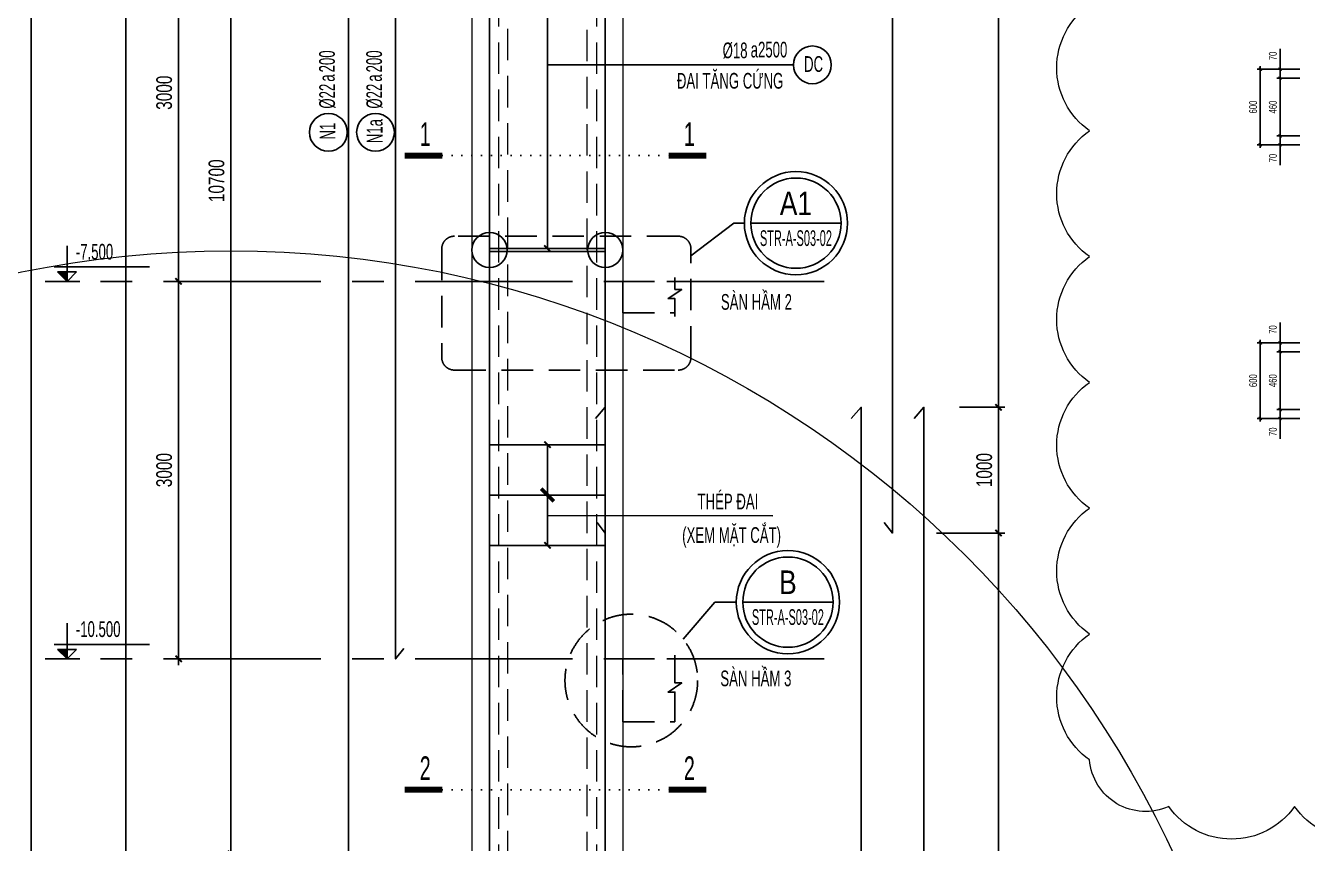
# Model space of a CAD drawing. Header units: millimetres. Extents: x -147841 to 368790, y -162721 to 84261.
# Drawn here: x 178204 to 188391, y -106627 to -100127 of the extents above; entities that cross this region are included whole.
import ezdxf
from ezdxf.enums import TextEntityAlignment as Align

# ---------------------------------------------------------------- set-up
doc = ezdxf.new("R2010")
doc.units = ezdxf.units.MM
doc.header["$LTSCALE"] = 1000
doc.header["$MEASUREMENT"] = 0
doc.header["$PDMODE"] = 1
doc.header["$PDSIZE"] = -10
for name, pattern in [('CENTER', [2, 1.25, -0.25, 0.25, -0.25]), ('DASHED', [0.75, 0.5, -0.25]), ('DOT', [0.25, 0, -0.25]), ('HIDDEN', [0.375, 0.25, -0.125])]:
    doc.linetypes.add(name, pattern=pattern)
doc.layers.get('0').update_dxf_attribs({"linetype": 'CONTINUOUS', "lineweight": 18})
doc.layers.get('DEFPOINTS').update_dxf_attribs({"color": 5, "linetype": 'CONTINUOUS', "lineweight": 18})
for name, color, linetype, lineweight in [('0-THAY', 7, 'CONTINUOUS', 18), ('ccu11-Dim', 8, 'CONTINUOUS', 18), ('DIM', 8, 'CONTINUOUS', 18)]:
    doc.layers.add(name, color=color, linetype=linetype, lineweight=lineweight)
for name, color, linetype in [('0-THEP-CHU', 4, 'CONTINUOUS'), ('ccu11-Chidan', 9, 'CONTINUOUS'), ('ccu11-Manh', 8, 'CONTINUOUS'), ('d-chudan', 9, 'CONTINUOUS'), ('HIDE', 3, 'HIDDEN'), ('KC-Chidan', 9, 'CONTINUOUS'), ('KC-Cotthep', 8, 'CONTINUOUS'), ('KC-Dim', 8, 'CONTINUOUS'), ('KC-Text', 31, 'CONTINUOUS'), ('KC-Thay', 7, 'CONTINUOUS'), ('NETVE', 11, 'CENTER'), ('THEPDAI', 6, 'CONTINUOUS')]:
    doc.layers.add(name, color=color, linetype=linetype)
doc.styles.add('ARIAL', font='arial.ttf', dxfattribs={"width": 0.7})
doc.styles.add('ccu11-dim', font='vnsimli.shx', dxfattribs={"width": 0.65, "bigfont": 'bigfont.shx'})
doc.dimstyles.new('2.5-25', dxfattribs={"dimscale": 25, "dimtxt": 2.5, "dimasz": 1, "dimexe": 1, "dimexo": 2, "dimgap": 1, "dimtad": 1, "dimdec": 1, "dimrnd": 5, "dimdsep": 46, "dimtxsty": 'ARIAL', "dimblk": 'ARCHTICK', "dimcen": -1, "dimdle": 1, "dimclrd": 256, "dimclre": 256, "dimclrt": 3, "dimadec": 0, "dimazin": 2, "dimtfac": 0.1, "dimtdec": 1, "dimtmove": 0, "dimatfit": 1, "dimldrblk": 'ARCHTICK', "dimfxl": 1, "dimtvp": 0.833333, "dimtfill": 1, "dimtolj": 1, "dimtzin": 12, "dimarcsym": 0})
doc.dimstyles.new('2.5-50', dxfattribs={"dimscale": 50, "dimtxt": 2.5, "dimasz": 1, "dimexe": 1, "dimexo": 2, "dimgap": 1, "dimtad": 1, "dimdec": 1, "dimdsep": 46, "dimtxsty": 'ARIAL', "dimblk": 'ARCHTICK', "dimcen": -1, "dimdle": 1, "dimclrd": 256, "dimclre": 256, "dimclrt": 3, "dimadec": 0, "dimazin": 2, "dimtfac": 0.1, "dimtdec": 1, "dimtmove": 0, "dimatfit": 1, "dimldrblk": 'ARCHTICK', "dimfxl": 1, "dimtvp": 0.833333, "dimtfill": 1, "dimtolj": 1, "dimtzin": 12, "dimarcsym": 0})
doc.dimstyles.new('ccu11-100x2', dxfattribs={"dimscale": 100, "dimtxt": 2.5, "dimasz": 1, "dimexe": 1, "dimexo": 2, "dimgap": 1, "dimtad": 1, "dimdec": 0, "dimlfac": 0.5, "dimdsep": 46, "dimtxsty": 'ccu11-dim', "dimblk": 'ARCHTICK', "dimcen": -1, "dimdle": 1, "dimclrd": 256, "dimclre": 256, "dimclrt": 31, "dimadec": 0, "dimazin": 2, "dimtfac": 0.1, "dimtdec": 0, "dimtmove": 0, "dimatfit": 1, "dimldrblk": 'ARCHTICK', "dimfxl": 1, "dimtvp": 0.833333, "dimtolj": 1, "dimtzin": 12, "dimarcsym": 0})

# ---------------------------------------------------------------- blocks, each defined once
blk = doc.blocks.new('_ARCHTICK')
at = {"color": 0, "linetype": 'ByBlock', "const_width": 0.3}
blk.add_lwpolyline([(-0.5, -0.5), (0.5, 0.5)], dxfattribs=at)
blk = doc.blocks.new('*U22')
for p, q in [((165, 0), (165, 452)), ((0, 184), (1212, 184)), ((0, 0), (329, 0)), ((45, 120), (284, 120)), ((165, 0), (45, 120)), ((165, 0), (284, 120))]:
    blk.add_line(p, q)
at = {"color": 251}
blk.add_solid([(45, 120), (165, 120), (165, 0)], dxfattribs=at)
at = {"color": 31, "ltscale": 10, "style": 'ARIAL', "width": 0.6}
blk.add_attdef('CCD1', (276, 278), '', height=200, dxfattribs=at)
blk = doc.blocks.new('att_thep_1')
blk.add_circle((0, 300), 300)
at = {"color": 31, "style": 'ARIAL', "width": 0.6}
blk.add_attdef('SH', text='', height=250, dxfattribs=at).set_placement((19, 189), align=Align.CENTER)
blk.add_attdef('DK', text='', height=250, dxfattribs=at).set_placement((773, 195), align=Align.RIGHT)
blk.add_attdef('KC', (953, 197), '', height=250, dxfattribs=at)
at = {"layer": 'KC-Text', "color": 31, "style": 'ARIAL', "width": 0.6}
blk.add_text('a', height=250, dxfattribs=at).set_placement((805, 199))
blk = doc.blocks.new('att_thep_2')
blk.add_circle((-300, 0), 300)
at = {"color": 3, "style": 'ARIAL', "width": 0.6}
blk.add_attdef('DK', text='', height=250, dxfattribs=at).set_placement((467, 105), align=Align.CENTER)
at = {"color": 31, "style": 'ARIAL', "width": 0.6}
blk.add_attdef('SH', text='', height=250, dxfattribs=at).set_placement((-281, -111), align=Align.CENTER)
at = {"color": 2, "style": 'ARIAL', "width": 0.6}
blk.add_attdef('KC', text='', height=250, dxfattribs=at).set_placement((472, -355), align=Align.CENTER)
blk = doc.blocks.new('*D312')
at = {"layer": 'DEFPOINTS', "color": 0, "ltscale": 3000, "transparency": 16777216}
for p in [(185344, -104160), (185344, -111160), (185936, -111160)]:
    blk.add_point(p, dxfattribs=at)
at = {"layer": 'DIM', "lineweight": -2, "ltscale": 3000, "transparency": 16777216}
for p, q in [((185936, -104110), (185936, -111210)), ((185444, -104160), (185986, -104160)), ((185444, -111160), (185986, -111160))]:
    blk.add_line(p, q, dxfattribs=at)
at = {"layer": 'DIM', "lineweight": -2, "ltscale": 3000, "transparency": 16777216, "xscale": 50, "yscale": 50, "zscale": 50}
for p, rotation in [((185936, -104160), 90), ((185936, -111160), 270)]:
    blk.add_blockref('_ARCHTICK', p, dxfattribs=dict(at, rotation=rotation))
at = {"layer": 'DIM', "color": 3, "ltscale": 3000, "transparency": 16777216, "insert": (185823, -107660), "char_height": 125, "attachment_point": 5, "rotation": 90, "style": 'ARIAL', "bg_fill": 3, "box_fill_scale": 1.25, "bg_fill_color": 256, "bg_fill_true_color": 13158600, "bg_fill_transparency": 0}
blk.add_mtext('\\A1;7000', dxfattribs=at)
blk = doc.blocks.new('*D315')
at = {"layer": 'DEFPOINTS', "color": 0, "ltscale": 3000, "transparency": 16777216}
for p in [(180040, -99160), (179419, -102160), (180309, -102160)]:
    blk.add_point(p, dxfattribs=at)
at = {"layer": 'KC-Dim', "lineweight": -2, "ltscale": 3000, "transparency": 16777216}
for p, q in [((179419, -99110), (179419, -102210)), ((179940, -99160), (179369, -99160)), ((180209, -102160), (179369, -102160))]:
    blk.add_line(p, q, dxfattribs=at)
at = {"layer": 'KC-Dim', "lineweight": -2, "ltscale": 3000, "transparency": 16777216, "xscale": 50, "yscale": 50, "zscale": 50}
for p, rotation in [((179419, -99160), 90), ((179419, -102160), 270)]:
    blk.add_blockref('_ARCHTICK', p, dxfattribs=dict(at, rotation=rotation))
at = {"layer": 'KC-Dim', "color": 3, "ltscale": 3000, "transparency": 16777216, "insert": (179305, -100660), "char_height": 125, "attachment_point": 5, "rotation": 90, "style": 'ARIAL', "bg_fill": 3, "box_fill_scale": 1.25, "bg_fill_color": 256, "bg_fill_true_color": 13158600, "bg_fill_transparency": 0}
blk.add_mtext('\\A1;3000', dxfattribs=at)
blk = doc.blocks.new('*D316')
at = {"layer": 'DEFPOINTS', "color": 0, "ltscale": 3000, "transparency": 16777216}
for p in [(180309, -102160), (179419, -105160), (180090, -105160)]:
    blk.add_point(p, dxfattribs=at)
at = {"layer": 'KC-Dim', "lineweight": -2, "ltscale": 3000, "transparency": 16777216}
for p, q in [((180209, -102160), (179369, -102160)), ((179419, -102110), (179419, -105210)), ((179990, -105160), (179369, -105160))]:
    blk.add_line(p, q, dxfattribs=at)
at = {"layer": 'KC-Dim', "lineweight": -2, "ltscale": 3000, "transparency": 16777216, "xscale": 50, "yscale": 50, "zscale": 50}
for p, rotation in [((179419, -102160), 90), ((179419, -105160), 270)]:
    blk.add_blockref('_ARCHTICK', p, dxfattribs=dict(at, rotation=rotation))
at = {"layer": 'KC-Dim', "color": 3, "ltscale": 3000, "transparency": 16777216, "insert": (179305, -103660), "char_height": 125, "attachment_point": 5, "rotation": 90, "style": 'ARIAL', "bg_fill": 3, "box_fill_scale": 1.25, "bg_fill_color": 256, "bg_fill_true_color": 13158600, "bg_fill_transparency": 0}
blk.add_mtext('\\A1;3000', dxfattribs=at)
blk = doc.blocks.new('*D331')
at = {"layer": 'DEFPOINTS', "color": 0, "ltscale": 3000, "transparency": 16777216}
for p in [(185094, -96010), (185936, -96010), (185525, -103160)]:
    blk.add_point(p, dxfattribs=at)
at = {"layer": 'DIM', "lineweight": -2, "ltscale": 3000, "transparency": 16777216}
for p, q in [((185936, -103210), (185936, -95960)), ((185194, -96010), (185986, -96010)), ((185625, -103160), (185986, -103160))]:
    blk.add_line(p, q, dxfattribs=at)
at = {"layer": 'DIM', "lineweight": -2, "ltscale": 3000, "transparency": 16777216, "xscale": 50, "yscale": 50, "zscale": 50}
for p, rotation in [((185936, -96010), 90), ((185936, -103160), 270)]:
    blk.add_blockref('_ARCHTICK', p, dxfattribs=dict(at, rotation=rotation))
at = {"layer": 'DIM', "color": 3, "ltscale": 3000, "transparency": 16777216, "insert": (185823, -99585), "char_height": 125, "attachment_point": 5, "rotation": 90, "style": 'ARIAL', "bg_fill": 3, "box_fill_scale": 1.25, "bg_fill_color": 256, "bg_fill_true_color": 13158600, "bg_fill_transparency": 0}
blk.add_mtext('\\A1;7150', dxfattribs=at)
blk = doc.blocks.new('*D332')
at = {"layer": 'DEFPOINTS', "color": 0, "ltscale": 3000, "transparency": 16777216}
for p in [(185525, -103160), (185525, -104160), (185936, -104160)]:
    blk.add_point(p, dxfattribs=at)
at = {"layer": 'DIM', "lineweight": -2, "ltscale": 3000, "transparency": 16777216}
for p, q in [((185625, -103160), (185986, -103160)), ((185936, -103110), (185936, -104210)), ((185625, -104160), (185986, -104160))]:
    blk.add_line(p, q, dxfattribs=at)
at = {"layer": 'DIM', "lineweight": -2, "ltscale": 3000, "transparency": 16777216, "xscale": 50, "yscale": 50, "zscale": 50}
for p, rotation in [((185936, -103160), 90), ((185936, -104160), 270)]:
    blk.add_blockref('_ARCHTICK', p, dxfattribs=dict(at, rotation=rotation))
at = {"layer": 'DIM', "color": 3, "ltscale": 3000, "transparency": 16777216, "insert": (185823, -103660), "char_height": 125, "attachment_point": 5, "rotation": 90, "style": 'ARIAL', "bg_fill": 3, "box_fill_scale": 1.25, "bg_fill_color": 256, "bg_fill_true_color": 13158600, "bg_fill_transparency": 0}
blk.add_mtext('\\A1;1000', dxfattribs=at)
blk = doc.blocks.new('*D333')
at = {"layer": 'DEFPOINTS', "color": 0, "ltscale": 3000, "transparency": 16777216}
for p in [(179456, -95960), (179001, -145960), (179456, -145960)]:
    blk.add_point(p, dxfattribs=at)
at = {"layer": 'KC-Dim', "lineweight": -2, "ltscale": 3000, "transparency": 16777216}
for p, q in [((179356, -95960), (178951, -95960)), ((179001, -95910), (179001, -146010)), ((179356, -145960), (178951, -145960))]:
    blk.add_line(p, q, dxfattribs=at)
at = {"layer": 'KC-Dim', "lineweight": -2, "ltscale": 3000, "transparency": 16777216, "xscale": 50, "yscale": 50, "zscale": 50}
for p, rotation in [((179001, -95960), 90), ((179001, -145960), 270)]:
    blk.add_blockref('_ARCHTICK', p, dxfattribs=dict(at, rotation=rotation))
at = {"layer": 'KC-Dim', "color": 3, "ltscale": 3000, "transparency": 16777216, "insert": (178887, -120960), "char_height": 125, "attachment_point": 5, "rotation": 90, "style": 'ARIAL', "bg_fill": 3, "box_fill_scale": 1.25, "bg_fill_color": 256, "bg_fill_true_color": 13158600, "bg_fill_transparency": 0}
blk.add_mtext('\\A1;50000', dxfattribs=at)
blk = doc.blocks.new('*D337')
at = {"layer": 'DEFPOINTS', "color": 0, "linetype": 'ByBlock', "ltscale": 30, "transparency": 16777216}
for p in [(179835, -96010), (180769, -96010), (180140, -106710)]:
    blk.add_point(p, dxfattribs=at)
at = {"layer": 'KC-Dim', "linetype": 'ByBlock', "lineweight": -2, "ltscale": 30, "transparency": 16777216}
for p, q in [((179835, -106760), (179835, -95960)), ((180669, -96010), (179785, -96010)), ((180040, -106710), (179785, -106710))]:
    blk.add_line(p, q, dxfattribs=at)
at = {"layer": 'KC-Dim', "linetype": 'ByBlock', "lineweight": -2, "ltscale": 30, "transparency": 16777216, "xscale": 50, "yscale": 50, "zscale": 50}
for p, rotation in [((179835, -96010), 90), ((179835, -106710), 270)]:
    blk.add_blockref('_ARCHTICK', p, dxfattribs=dict(at, rotation=rotation))
at = {"layer": 'KC-Dim', "color": 3, "linetype": 'ByBlock', "ltscale": 30, "transparency": 16777216, "insert": (179721, -101360), "char_height": 125, "attachment_point": 5, "rotation": 90, "style": 'ARIAL', "bg_fill": 3, "box_fill_scale": 1.25, "bg_fill_color": 256, "bg_fill_true_color": 13158600, "bg_fill_transparency": 0}
blk.add_mtext('\\A1;10700', dxfattribs=at)
blk = doc.blocks.new('*D340')
at = {"layer": 'DEFPOINTS', "color": 0, "linetype": 'ByBlock', "ltscale": 30, "transparency": 16777216}
for p in [(188017, -100474), (188382, -100474), (188382, -101074)]:
    blk.add_point(p, dxfattribs=at)
at = {"layer": 'KC-Dim', "linetype": 'ByBlock', "lineweight": -2, "ltscale": 30, "transparency": 16777216}
for p, q in [((188332, -100474), (187992, -100474)), ((188017, -101099), (188017, -100449)), ((188332, -101074), (187992, -101074))]:
    blk.add_line(p, q, dxfattribs=at)
at = {"layer": 'KC-Dim', "linetype": 'ByBlock', "lineweight": -2, "ltscale": 30, "transparency": 16777216, "xscale": 25, "yscale": 25, "zscale": 25}
for p, rotation in [((188017, -100474), 90), ((188017, -101074), 270)]:
    blk.add_blockref('_ARCHTICK', p, dxfattribs=dict(at, rotation=rotation))
at = {"layer": 'KC-Dim', "color": 3, "linetype": 'ByBlock', "ltscale": 30, "transparency": 16777216, "insert": (187960, -100774), "char_height": 62.5, "attachment_point": 5, "rotation": 90, "style": 'ARIAL', "bg_fill": 3, "box_fill_scale": 1.25, "bg_fill_color": 256, "bg_fill_true_color": 13158600, "bg_fill_transparency": 0}
blk.add_mtext('\\A1;600', dxfattribs=at)
blk = doc.blocks.new('*D341')
at = {"layer": 'DEFPOINTS', "color": 0, "linetype": 'ByBlock', "ltscale": 30, "transparency": 16777216}
for p in [(188382, -100544), (188174, -101004), (188382, -101004)]:
    blk.add_point(p, dxfattribs=at)
at = {"layer": 'KC-Dim', "linetype": 'ByBlock', "lineweight": -2, "ltscale": 30, "transparency": 16777216}
for p, q in [((188332, -100544), (188149, -100544)), ((188174, -100519), (188174, -101029)), ((188332, -101004), (188149, -101004))]:
    blk.add_line(p, q, dxfattribs=at)
at = {"layer": 'KC-Dim', "linetype": 'ByBlock', "lineweight": -2, "ltscale": 30, "transparency": 16777216, "xscale": 25, "yscale": 25, "zscale": 25}
for p, rotation in [((188174, -100544), 90), ((188174, -101004), 270)]:
    blk.add_blockref('_ARCHTICK', p, dxfattribs=dict(at, rotation=rotation))
at = {"layer": 'KC-Dim', "color": 3, "linetype": 'ByBlock', "ltscale": 30, "transparency": 16777216, "insert": (188117, -100774), "char_height": 62.5, "attachment_point": 5, "rotation": 90, "style": 'ARIAL', "bg_fill": 3, "box_fill_scale": 1.25, "bg_fill_color": 256, "bg_fill_true_color": 13158600, "bg_fill_transparency": 0}
blk.add_mtext('\\A1;460', dxfattribs=at)
blk = doc.blocks.new('*D342')
at = {"layer": 'DEFPOINTS', "color": 0, "linetype": 'ByBlock', "ltscale": 30, "transparency": 16777216}
for p in [(188174, -100474), (188382, -100474), (188382, -100544)]:
    blk.add_point(p, dxfattribs=at)
at = {"layer": 'KC-Dim', "linetype": 'ByBlock', "lineweight": -2, "ltscale": 30, "transparency": 16777216}
for p, q in [((188174, -100474), (188174, -100311)), ((188332, -100474), (188149, -100474)), ((188332, -100544), (188149, -100544)), ((188174, -100544), (188174, -100474)), ((188174, -100544), (188174, -100569))]:
    blk.add_line(p, q, dxfattribs=at)
at = {"layer": 'KC-Dim', "linetype": 'ByBlock', "lineweight": -2, "ltscale": 30, "transparency": 16777216, "xscale": 25, "yscale": 25, "zscale": 25}
for p, rotation in [((188174, -100474), 270), ((188174, -100544), 90)]:
    blk.add_blockref('_ARCHTICK', p, dxfattribs=dict(at, rotation=rotation))
at = {"layer": 'KC-Dim', "color": 3, "linetype": 'ByBlock', "ltscale": 30, "transparency": 16777216, "insert": (188117, -100368), "char_height": 62.5, "attachment_point": 5, "rotation": 90, "style": 'ARIAL', "bg_fill": 3, "box_fill_scale": 1.25, "bg_fill_color": 256, "bg_fill_true_color": 13158600, "bg_fill_transparency": 0}
blk.add_mtext('\\A1;70', dxfattribs=at)
blk = doc.blocks.new('*D343')
at = {"layer": 'DEFPOINTS', "color": 0, "linetype": 'ByBlock', "ltscale": 30, "transparency": 16777216}
for p in [(188382, -101004), (188174, -101074), (188382, -101074)]:
    blk.add_point(p, dxfattribs=at)
at = {"layer": 'KC-Dim', "linetype": 'ByBlock', "lineweight": -2, "ltscale": 30, "transparency": 16777216}
for p, q in [((188332, -101004), (188149, -101004)), ((188174, -101004), (188174, -100979)), ((188174, -101004), (188174, -101074)), ((188332, -101074), (188149, -101074)), ((188174, -101074), (188174, -101236))]:
    blk.add_line(p, q, dxfattribs=at)
at = {"layer": 'KC-Dim', "linetype": 'ByBlock', "lineweight": -2, "ltscale": 30, "transparency": 16777216, "xscale": 25, "yscale": 25, "zscale": 25}
for p, rotation in [((188174, -101004), 270), ((188174, -101074), 90)]:
    blk.add_blockref('_ARCHTICK', p, dxfattribs=dict(at, rotation=rotation))
at = {"layer": 'KC-Dim', "color": 3, "linetype": 'ByBlock', "ltscale": 30, "transparency": 16777216, "insert": (188117, -101180), "char_height": 62.5, "attachment_point": 5, "rotation": 90, "style": 'ARIAL', "bg_fill": 3, "box_fill_scale": 1.25, "bg_fill_color": 256, "bg_fill_true_color": 13158600, "bg_fill_transparency": 0}
blk.add_mtext('\\A1;70', dxfattribs=at)
blk = doc.blocks.new('*D354')
at = {"layer": 'DEFPOINTS', "color": 0, "linetype": 'ByBlock', "ltscale": 30, "transparency": 16777216}
for p in [(188017, -102649), (188382, -102649), (188382, -103249)]:
    blk.add_point(p, dxfattribs=at)
at = {"layer": 'KC-Dim', "linetype": 'ByBlock', "lineweight": -2, "ltscale": 30, "transparency": 16777216}
for p, q in [((188332, -102649), (187992, -102649)), ((188017, -103274), (188017, -102624)), ((188332, -103249), (187992, -103249))]:
    blk.add_line(p, q, dxfattribs=at)
at = {"layer": 'KC-Dim', "linetype": 'ByBlock', "lineweight": -2, "ltscale": 30, "transparency": 16777216, "xscale": 25, "yscale": 25, "zscale": 25}
for p, rotation in [((188017, -102649), 90), ((188017, -103249), 270)]:
    blk.add_blockref('_ARCHTICK', p, dxfattribs=dict(at, rotation=rotation))
at = {"layer": 'KC-Dim', "color": 3, "linetype": 'ByBlock', "ltscale": 30, "transparency": 16777216, "insert": (187960, -102949), "char_height": 62.5, "attachment_point": 5, "rotation": 90, "style": 'ARIAL', "bg_fill": 3, "box_fill_scale": 1.25, "bg_fill_color": 256, "bg_fill_true_color": 13158600, "bg_fill_transparency": 0}
blk.add_mtext('\\A1;600', dxfattribs=at)
blk = doc.blocks.new('*D355')
at = {"layer": 'DEFPOINTS', "color": 0, "linetype": 'ByBlock', "ltscale": 30, "transparency": 16777216}
for p in [(188382, -102719), (188174, -103179), (188382, -103179)]:
    blk.add_point(p, dxfattribs=at)
at = {"layer": 'KC-Dim', "linetype": 'ByBlock', "lineweight": -2, "ltscale": 30, "transparency": 16777216}
for p, q in [((188332, -102719), (188149, -102719)), ((188174, -102694), (188174, -103204)), ((188332, -103179), (188149, -103179))]:
    blk.add_line(p, q, dxfattribs=at)
at = {"layer": 'KC-Dim', "linetype": 'ByBlock', "lineweight": -2, "ltscale": 30, "transparency": 16777216, "xscale": 25, "yscale": 25, "zscale": 25}
for p, rotation in [((188174, -102719), 90), ((188174, -103179), 270)]:
    blk.add_blockref('_ARCHTICK', p, dxfattribs=dict(at, rotation=rotation))
at = {"layer": 'KC-Dim', "color": 3, "linetype": 'ByBlock', "ltscale": 30, "transparency": 16777216, "insert": (188117, -102949), "char_height": 62.5, "attachment_point": 5, "rotation": 90, "style": 'ARIAL', "bg_fill": 3, "box_fill_scale": 1.25, "bg_fill_color": 256, "bg_fill_true_color": 13158600, "bg_fill_transparency": 0}
blk.add_mtext('\\A1;460', dxfattribs=at)
blk = doc.blocks.new('*D356')
at = {"layer": 'DEFPOINTS', "color": 0, "linetype": 'ByBlock', "ltscale": 30, "transparency": 16777216}
for p in [(188174, -102649), (188382, -102649), (188382, -102719)]:
    blk.add_point(p, dxfattribs=at)
at = {"layer": 'KC-Dim', "linetype": 'ByBlock', "lineweight": -2, "ltscale": 30, "transparency": 16777216}
for p, q in [((188174, -102649), (188174, -102487)), ((188332, -102649), (188149, -102649)), ((188174, -102719), (188174, -102649)), ((188332, -102719), (188149, -102719)), ((188174, -102719), (188174, -102744))]:
    blk.add_line(p, q, dxfattribs=at)
at = {"layer": 'KC-Dim', "linetype": 'ByBlock', "lineweight": -2, "ltscale": 30, "transparency": 16777216, "xscale": 25, "yscale": 25, "zscale": 25}
for p, rotation in [((188174, -102649), 270), ((188174, -102719), 90)]:
    blk.add_blockref('_ARCHTICK', p, dxfattribs=dict(at, rotation=rotation))
at = {"layer": 'KC-Dim', "color": 3, "linetype": 'ByBlock', "ltscale": 30, "transparency": 16777216, "insert": (188117, -102543), "char_height": 62.5, "attachment_point": 5, "rotation": 90, "style": 'ARIAL', "bg_fill": 3, "box_fill_scale": 1.25, "bg_fill_color": 256, "bg_fill_true_color": 13158600, "bg_fill_transparency": 0}
blk.add_mtext('\\A1;70', dxfattribs=at)
blk = doc.blocks.new('*D357')
at = {"layer": 'DEFPOINTS', "color": 0, "linetype": 'ByBlock', "ltscale": 30, "transparency": 16777216}
for p in [(188382, -103179), (188174, -103249), (188382, -103249)]:
    blk.add_point(p, dxfattribs=at)
at = {"layer": 'KC-Dim', "linetype": 'ByBlock', "lineweight": -2, "ltscale": 30, "transparency": 16777216}
for p, q in [((188332, -103179), (188149, -103179)), ((188174, -103179), (188174, -103154)), ((188174, -103179), (188174, -103249)), ((188332, -103249), (188149, -103249)), ((188174, -103249), (188174, -103411))]:
    blk.add_line(p, q, dxfattribs=at)
at = {"layer": 'KC-Dim', "linetype": 'ByBlock', "lineweight": -2, "ltscale": 30, "transparency": 16777216, "xscale": 25, "yscale": 25, "zscale": 25}
for p, rotation in [((188174, -103179), 270), ((188174, -103249), 90)]:
    blk.add_blockref('_ARCHTICK', p, dxfattribs=dict(at, rotation=rotation))
at = {"layer": 'KC-Dim', "color": 3, "linetype": 'ByBlock', "ltscale": 30, "transparency": 16777216, "insert": (188117, -103355), "char_height": 62.5, "attachment_point": 5, "rotation": 90, "style": 'ARIAL', "bg_fill": 3, "box_fill_scale": 1.25, "bg_fill_color": 256, "bg_fill_true_color": 13158600, "bg_fill_transparency": 0}
blk.add_mtext('\\A1;70', dxfattribs=at)
blk = doc.blocks.new('*D1102')
at = {"layer": 'DEFPOINTS', "color": 0, "ltscale": 3000, "transparency": 16777216}
for p in [(185094, -96010), (185936, -96010), (185525, -103160)]:
    blk.add_point(p, dxfattribs=at)
at = {"layer": 'DIM', "lineweight": -2, "ltscale": 3000, "transparency": 16777216}
for p, q in [((185936, -103210), (185936, -95960)), ((185194, -96010), (185986, -96010)), ((185625, -103160), (185986, -103160))]:
    blk.add_line(p, q, dxfattribs=at)
at = {"layer": 'DIM', "lineweight": -2, "ltscale": 3000, "transparency": 16777216, "xscale": 50, "yscale": 50, "zscale": 50}
for p, rotation in [((185936, -96010), 90), ((185936, -103160), 270)]:
    blk.add_blockref('_ARCHTICK', p, dxfattribs=dict(at, rotation=rotation))
at = {"layer": 'DIM', "color": 3, "ltscale": 3000, "transparency": 16777216, "insert": (185823, -99585), "char_height": 125, "attachment_point": 5, "rotation": 90, "style": 'ARIAL', "bg_fill": 3, "box_fill_scale": 1.25, "bg_fill_color": 256, "bg_fill_true_color": 13158600, "bg_fill_transparency": 0}
blk.add_mtext('\\A1;7150', dxfattribs=at)
blk = doc.blocks.new('*U19')
at = {"color": 3, "linetype": 'DOT', "ltscale": 0.5}
blk.add_line((-1640, 0), (1239, 0), dxfattribs=at)
at = {"color": 4, "const_width": 75}
for points in [[(-2119, 0), (-1640, 0)], [(1239, 0), (1719, 0)]]:
    blk.add_lwpolyline(points, dxfattribs=at)
at = {"color": 31, "style": 'ARIAL', "width": 0.6}
for tag, p in [('MC3', (-1856, 274)), ('MC4', (1503, 274))]:
    blk.add_attdef(tag, text='', height=300, dxfattribs=at).set_placement(p, align=Align.MIDDLE_CENTER)
blk = doc.blocks.new('att_ten chi tiet')
at = {"color": 7}
blk.add_lwpolyline([(574, 656), (-574, 656)], dxfattribs=at)
blk.add_circle((0, 656), 656, dxfattribs=at)
at = {"color": 3}
blk.add_circle((0, 656), 574, dxfattribs=at)
at = {"color": 7, "style": 'ARIAL', "width": 0.8}
blk.add_attdef('TCT', text='', height=300, dxfattribs=at).set_placement((0, 669), align=Align.BOTTOM_CENTER)
at = {"color": 31, "style": 'ARIAL', "width": 0.6}
blk.add_attdef('BVTC', text='', height=200, dxfattribs=at).set_placement((0, 566), align=Align.TOP_CENTER)

msp = doc.modelspace()

# ---------------------------------------------------------------- linework, layer by layer
at = {"layer": '0-THAY'}
for p, q in [((181750.66, -95960.19), (181750.66, -145960.19)), ((182950.66, -97760.19), (182950.66, -145960.19))]:
    msp.add_line(p, q, dxfattribs=at)
at = {"layer": '0-THEP-CHU', "linetype": 'Continuous'}
for points in [[(180821.02, -96080.19), (180769.02, -96010.19), (180769.02, -107710.19), (180833.99, -107627.03)], [(181942.66, -96080.19), (181890.66, -96010.19), (181890.66, -107710.19), (181955.62, -107627.03)], [(182758.66, -96080.19), (182810.66, -96010.19), (182810.66, -104160.19), (182745.7, -104077.03)], [(185041.57, -96080.19), (185093.57, -96010.19), (185093.57, -104160.19), (185028.61, -104077.03)], [(181195.7, -99230.19), (181143.7, -99160.19), (181143.7, -105160.19), (181208.66, -105077.03)], [(182758.66, -114790.19), (182810.66, -114860.19), (182810.66, -103160.19), (182731.74, -103248.44)], [(184792.83, -111090.19), (184844.83, -111160.19), (184844.83, -103160.19), (184765.9, -103248.44)], [(185291.55, -114790.19), (185343.55, -114860.19), (185343.55, -103160.19), (185264.63, -103248.44)]]:
    msp.add_lwpolyline(points, dxfattribs=at)
at = {"layer": 'ccu11-Chidan'}
for points in [[(183916.2, -101697.54), (183831.31, -101697.54), (183491.2, -101956.66)], [(183852.45, -104709.64), (183682.67, -104709.64), (183429.73, -105003.52)]]:
    msp.add_lwpolyline(points, dxfattribs=at)
at = {"layer": 'ccu11-Dim', "linetype": 'DASHED', "ltscale": 0.5}
for points in [[(182035.66, -143151.57), (182035.66, -95760.19), (181960.66, -95760.19), (181960.66, -143151.57)], [(182665.66, -118410.19), (182665.66, -95760.19), (182740.66, -95760.19), (182740.66, -118410.19)]]:
    msp.add_lwpolyline(points, dxfattribs=at)
at = {"layer": 'ccu11-Manh', "ltscale": 3000, "flags": 128}
for points in [[(183364.14, -102440.19), (183364.14, -102296.19), (183310.14, -102296.19), (183418.14, -102224.19), (183364.14, -102224.19), (183364.14, -102130.19)], [(183364.14, -105660.19), (183364.14, -105424.01), (183310.14, -105424.01), (183418.14, -105352.01), (183364.14, -105352.01), (183364.14, -105130.19)]]:
    msp.add_lwpolyline(points, dxfattribs=at)
at = {"layer": 'ccu11-Manh'}
for centre in [(181890.66, -101910.57), (182810.66, -101910.57)]:
    msp.add_circle(centre, 140, dxfattribs=at)
at = {"layer": 'd-chudan', "linetype": 'HIDDEN'}
msp.add_lwpolyline([(181611.25, -102864.8), (183391.2, -102864.8, 0.41421356), (183491.2, -102764.8), (183491.2, -101900.81, 0.41421356), (183391.2, -101800.81), (181611.25, -101800.81, 0.41421356), (181511.25, -101900.81), (181511.25, -102764.8, 0.41421356)], format="xyb", close=True, dxfattribs=at)
msp.add_circle((183017.59, -105332.34), 527.25, dxfattribs=at)
at = {"layer": 'HIDE'}
for p, q in [((182950.66, -102160.19), (183364.14, -102160.19)), ((182950.66, -102410.19), (182950.66, -102160.19)), ((182950.66, -102410.19), (183364.14, -102410.19)), ((182950.66, -105160.19), (183364.14, -105160.19)), ((182950.66, -105660.19), (182950.66, -105160.19)), ((182950.66, -105160.19), (183364.14, -105160.19)), ((182950.66, -105160.19), (183364.14, -105160.19)), ((182950.66, -105660.19), (183364.14, -105660.19))]:
    msp.add_line(p, q, dxfattribs=at)
at = {"layer": 'KC-Thay', "ltscale": 3000}
msp.add_line((178247.44, -95960.19), (178247.44, -145960.19), dxfattribs=at)
at = {"layer": 'NETVE'}
for p, q in [((184549.54, -102160.19), (178358.5, -102160.19)), ((184549.54, -105160.19), (178358.5, -105160.19))]:
    msp.add_line(p, q, dxfattribs=at)
at = {"layer": 'THEPDAI'}
for p, q in [((181890.66, -103458.05), (182810.66, -103458.05)), ((181890.66, -103858.05), (182810.66, -103858.05)), ((181890.66, -104258.05), (182810.66, -104258.05))]:
    msp.add_line(p, q, dxfattribs=at)
at = {"layer": 'THEPDAI', "color": 3}
msp.add_lwpolyline([(181890.66, -101898.27), (182810.66, -101898.27), (182810.66, -101922.87), (181890.66, -101922.87)], close=True, dxfattribs=at)

# ---------------------------------------------------------------- block references
at = {"layer": 'KC-Chidan', "xscale": 0.625, "yscale": 0.625, "zscale": 0.625}
for name, p, values in [('*U19', (182539.42, -101160.26), {'MC4': '1', 'MC3': '1'}), ('*U22', (178429.91, -102160.19), {'CCD1': '-7.500'}), ('*U22', (178429.91, -105160.19), {'CCD1': '-10.500'}), ('*U19', (182539.42, -106200.59), {'MC4': '2', 'MC3': '2'})]:
    msp.add_blockref(name, p, dxfattribs=at).add_auto_attribs(values)
at = {"layer": 'KC-Chidan'}
ref = msp.add_blockref('att_ten chi tiet', (184326.03, -102107.37), dxfattribs=dict(at, xscale=0.625, yscale=0.625, zscale=0.625))
ref.add_attrib('BVTC', 'STR-A-S03-02', dxfattribs={"layer": '0', "color": 31, "height": 125, "style": 'ARIAL', "width": 0.5}).set_placement((184326.03, -101753.56), align=Align.TOP_CENTER)
ref.add_attrib('TCT', 'A1', dxfattribs={"layer": '0', "color": 7, "height": 187.5, "style": 'ARIAL', "width": 0.8}).set_placement((184326.03, -101689.49), align=Align.BOTTOM_CENTER)
ref = msp.add_blockref('att_ten chi tiet', (184262.28, -105119.46), dxfattribs=dict(at, xscale=0.625, yscale=0.625, zscale=0.625))
ref.add_attrib('BVTC', 'STR-A-S03-02', dxfattribs={"layer": '0', "color": 31, "height": 125, "style": 'ARIAL', "width": 0.5}).set_placement((184262.28, -104765.66), align=Align.TOP_CENTER)
ref.add_attrib('TCT', 'B', dxfattribs={"layer": '0', "color": 7, "height": 187.5, "style": 'ARIAL', "width": 0.8}).set_placement((184262.28, -104701.58), align=Align.BOTTOM_CENTER)
at = {"layer": 'KC-Cotthep'}
ref = msp.add_blockref('att_thep_1', (180759.62, -100975.07), dxfattribs=dict(at, xscale=0.5, yscale=0.5, zscale=0.5, rotation=90))
ref.add_attrib('SH', 'N1', dxfattribs={"layer": '0', "color": 31, "height": 125, "rotation": 90, "style": 'ARIAL', "width": 0.6}).set_placement((180665.36, -100965.56), align=Align.CENTER)
ref.add_attrib('KC', '200', (180661.04, -100498.63), dxfattribs={"layer": '0', "color": 2, "height": 125, "rotation": 90, "style": 'ARIAL', "width": 0.6})
ref.add_attrib('DK', '%%C22', dxfattribs={"layer": '0', "color": 2, "height": 125, "rotation": 90, "style": 'ARIAL', "width": 0.6}).set_placement((180662.18, -100588.79), align=Align.RIGHT)
ref = msp.add_blockref('att_thep_1', (181134.29, -100975.07), dxfattribs=dict(at, xscale=0.5, yscale=0.5, zscale=0.5, rotation=90))
ref.add_attrib('SH', 'N1a', dxfattribs={"layer": '0', "color": 31, "height": 125, "rotation": 90, "style": 'ARIAL', "width": 0.6}).set_placement((181040.03, -100965.56), align=Align.CENTER)
ref.add_attrib('KC', '200', (181035.71, -100498.63), dxfattribs={"layer": '0', "color": 2, "height": 125, "rotation": 90, "style": 'ARIAL', "width": 0.6})
ref.add_attrib('DK', '%%C22', dxfattribs={"layer": '0', "color": 2, "height": 125, "rotation": 90, "style": 'ARIAL', "width": 0.6}).set_placement((181036.85, -100588.79), align=Align.RIGHT)
ref = msp.add_blockref('att_thep_2', (184606.62, -100438.86), dxfattribs=dict(at, xscale=0.5, yscale=0.5, zscale=0.5))
ref.add_attrib('KC', 'a2500', dxfattribs={"layer": '0', "color": 2, "height": 125, "style": 'ARIAL', "width": 0.6}).set_placement((184112.08, -100380.02), align=Align.CENTER)
ref.add_attrib('DK', '%%C18', dxfattribs={"layer": '0', "color": 215, "height": 125, "style": 'ARIAL', "width": 0.6}).set_placement((183842.28, -100386.15), align=Align.CENTER)
ref.add_attrib('SH', 'DC', dxfattribs={"layer": '0', "color": 31, "height": 125, "style": 'ARIAL', "width": 0.6}).set_placement((184466.13, -100494.6), align=Align.CENTER)

# ---------------------------------------------------------------- texts
at = {"layer": 'KC-Text', "color": 1, "style": 'ARIAL', "width": 0.6}
for s, p in [('ĐAI TĂNG CỨNG', (183379.7, -100627.93, -269219.91)), ('SÀN HẦM 2', (183729.47, -102385.48, -269219.91)), ('THÉP ĐAI', (183543.83, -103972.4, -269219.91)), ('(XEM MẶT CẮT)', (183421.76, -104238.53, -269219.91)), ('SÀN HẦM 3', (183725.2, -105378.09, -269219.91))]:
    msp.add_text(s, height=125, dxfattribs=at).set_placement(p)

# ---------------------------------------------------------------- dimensions: what is measured, and where the dimension line sits
at = {"layer": 'KC-Dim', "linetype": 'ByBlock', "ltscale": 30}
for base, p1, p2, picture, middle in [((188016.62, -100473.61), (188381.62, -101073.61), (188381.62, -100473.61), '*D340', (187959.71, -100773.61)), ((188016.62, -102648.94), (188381.62, -103248.94), (188381.62, -102648.94), '*D354', (187959.71, -102948.94))]:
    dim = msp.add_linear_dim(base=base, p1=p1, p2=p2, angle=90, dimstyle='2.5-25', dxfattribs=at)
    dim.commit()
    dim.dimension.update_dxf_attribs({"geometry": picture, "text_midpoint": middle})

# ---------------------------------------------------------------- leaders
at = {"layer": 'ccu11-Manh', "ltscale": 3000}
for points, override in [([(182350.66, -99422.87), (182350.66, -100438.86), (184306.62, -100438.86)], {"dimasz": 0.5, "dimgap": 1, "dimtad": 0}), ([(182350.66, -101898.27), (182350.66, -100438.86), (184306.62, -100438.86)], {"dimasz": 0.5, "dimtad": 0}), ([(182350.66, -103458.05), (182350.66, -104021.53), (184141.23, -104022.93)], {"dimasz": 0.5, "dimtad": 0}), ([(182350.66, -103858.05), (182350.66, -104021.53), (184141.23, -104022.93)], {"dimgap": 1, "dimtad": 0}), ([(182350.66, -104258.05), (182350.66, -104021.53), (184141.23, -104022.93)], {"dimasz": 0.5, "dimtad": 0})]:
    msp.add_leader(points, dimstyle='ccu11-100x2', override=override, dxfattribs=at)

# ---------------------------------------------------------------- next in the draw order: dimensions: what is measured, and where the dimension line sits
at = {"layer": 'DIM', "ltscale": 3000}
for base, p1, p2, picture, middle in [((185936.35, -96010.19), (185524.5, -103160.19), (185093.57, -96010.19), '*D331', (185822.53, -99585.19)), ((185936.35, -111160.19), (185343.55, -104160.19), (185343.55, -111160.19), '*D312', (185822.53, -107660.19))]:
    dim = msp.add_linear_dim(base=base, p1=p1, p2=p2, angle=90, dimstyle='2.5-50', override={"dimtmove": 1, "dimfxl": 100, "dimfxlon": 1}, dxfattribs=at)
    dim.commit()
    dim.dimension.update_dxf_attribs({"geometry": picture, "text_midpoint": middle})
at = {"layer": 'KC-Dim', "ltscale": 3000}
dim = msp.add_linear_dim(base=(179419.19, -102160.19), p1=(180039.58, -99160.19), p2=(180308.99, -102160.19), angle=90, dimstyle='2.5-50', override={"dimtmove": 1}, dxfattribs=at)
dim.commit()
dim.dimension.update_dxf_attribs({"geometry": '*D315', "text_midpoint": (179305.33, -100660.19)})
at = {"layer": 'KC-Dim', "linetype": 'ByBlock', "ltscale": 30}
for base, p1, p2, picture, middle in [((188173.77, -101003.61), (188381.62, -100543.61), (188381.62, -101003.61), '*D341', (188116.86, -100773.61)), ((188173.77, -103178.94), (188381.62, -102718.94), (188381.62, -103178.94), '*D355', (188116.86, -102948.94))]:
    dim = msp.add_linear_dim(base=base, p1=p1, p2=p2, angle=90, dimstyle='2.5-25', dxfattribs=at)
    dim.commit()
    dim.dimension.update_dxf_attribs({"geometry": picture, "text_midpoint": middle})

# ---------------------------------------------------------------- next in the draw order: dimensions: what is measured, and where the dimension line sits
at = {"layer": 'DIM', "ltscale": 3000}
dim = msp.add_linear_dim(base=(185936.35, -104160.19), p1=(185524.5, -103160.19), p2=(185524.5, -104160.19), angle=90, dimstyle='2.5-50', override={"dimtmove": 1, "dimfxl": 100, "dimfxlon": 1}, dxfattribs=at)
dim.commit()
dim.dimension.update_dxf_attribs({"geometry": '*D332', "text_midpoint": (185822.53, -103660.19)})
at = {"layer": 'KC-Dim', "linetype": 'ByBlock', "ltscale": 30}
for base, p1, p2, picture, middle in [((188173.77, -100473.61), (188381.62, -100543.61), (188381.62, -100473.61), '*D342', (188116.86, -100367.52)), ((188173.77, -101073.61), (188381.62, -101003.61), (188381.62, -101073.61), '*D343', (188116.86, -101179.69)), ((188173.77, -102648.94), (188381.62, -102718.94), (188381.62, -102648.94), '*D356', (188116.86, -102542.86)), ((188173.77, -103248.94), (188381.62, -103178.94), (188381.62, -103248.94), '*D357', (188116.86, -103355.02))]:
    dim = msp.add_linear_dim(base=base, p1=p1, p2=p2, angle=90, dimstyle='2.5-25', dxfattribs=at)
    dim.commit()
    dim.dimension.update_dxf_attribs({"geometry": picture, "text_midpoint": middle})
at = {"layer": 'KC-Dim', "ltscale": 3000}
dim = msp.add_linear_dim(base=(179419.19, -105160.19), p1=(180308.99, -102160.19), p2=(180090.34, -105160.19), angle=90, dimstyle='2.5-50', override={"dimtmove": 1}, dxfattribs=at)
dim.commit()
dim.dimension.update_dxf_attribs({"geometry": '*D316', "text_midpoint": (179305.33, -103660.19)})

# ---------------------------------------------------------------- next in the draw order: linework, layer by layer
at = {"layer": 'DEFPOINTS', "color": 1, "flags": 128}
msp.add_lwpolyline([(189289.07, -106332.83, -0.52056705), (188289.07, -106332.83, -0.52056705), (187289.07, -106332.83, -0.52056705), (186659.29, -105962.62, -0.52056705), (186659.29, -104962.62, -0.52056705), (186659.29, -103962.62, -0.52056705), (186659.29, -102962.62, -0.52056705), (186659.29, -101962.62, -0.52056705), (186659.29, -100962.62, -0.52056705), (186659.29, -99962.62, -0.52056705), (186659.29, -98962.62, -0.52056705), (186659.29, -97962.62, -0.52056705), (186659.29, -96962.62, -0.52056705), (186659.29, -96132.61, -0.52056705), (187659.29, -96132.61, -0.52056705), (188659.29, -96132.61, -0.52056705)], format="xyb", dxfattribs=at)

# ---------------------------------------------------------------- next in the draw order: dimensions: what is measured, and where the dimension line sits
at = {"layer": 'DIM', "ltscale": 3000}
dim = msp.add_linear_dim(base=(185936.35, -96010.19), p1=(185524.5, -103160.19), p2=(185093.57, -96010.19), angle=90, dimstyle='2.5-50', override={"dimtmove": 1, "dimfxl": 100, "dimfxlon": 1}, dxfattribs=at)
dim.commit()
dim.dimension.update_dxf_attribs({"geometry": '*D1102', "text_midpoint": (185822.53, -99585.19)})
at = {"layer": 'KC-Dim', "ltscale": 3000}
dim = msp.add_linear_dim(base=(179000.82, -145960.19), p1=(179456.13, -95960.19), p2=(179456.13, -145960.19), angle=90, dimstyle='2.5-50', override={"dimtmove": 1}, dxfattribs=at)
dim.commit()
dim.dimension.update_dxf_attribs({"geometry": '*D333', "text_midpoint": (178887, -120960.19)})
at = {"layer": 'KC-Dim', "linetype": 'ByBlock', "ltscale": 30}
dim = msp.add_linear_dim(base=(179834.65, -96010.19), p1=(180139.58, -106710.19), p2=(180769.02, -96010.19), angle=90, dimstyle='2.5-50', dxfattribs=at)
dim.commit()
dim.dimension.update_dxf_attribs({"geometry": '*D337', "text_midpoint": (179720.83, -101360.19)})

# ---------------------------------------------------------------- next in the draw order: linework, layer by layer
at = {"layer": 'DEFPOINTS', "ltscale": 3000}
msp.add_circle((179834.65, -110166.84), 8249.65, dxfattribs=at)

doc.saveas('drawing.dxf')
